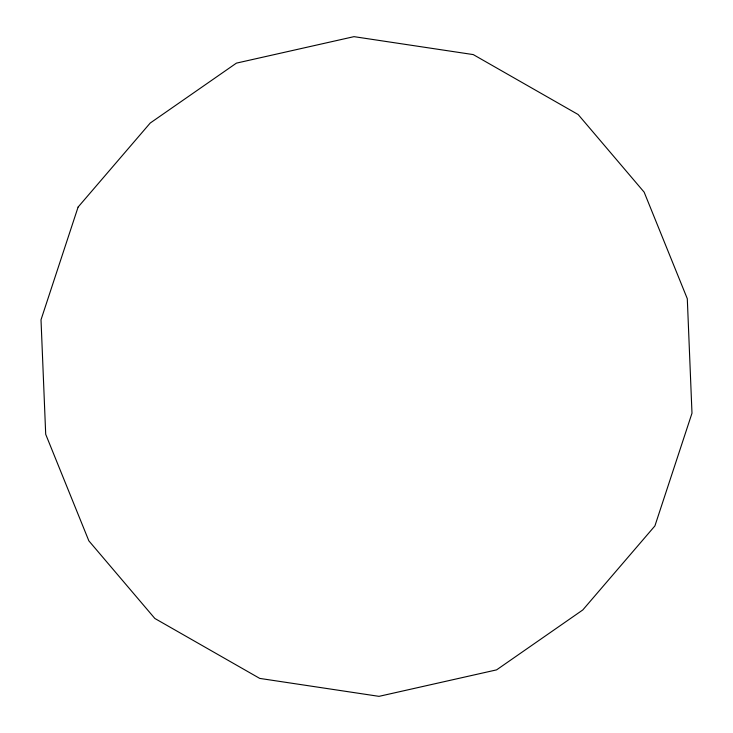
<?xml version="1.0" encoding="UTF-8"?>
<svg xmlns="http://www.w3.org/2000/svg" width="733" height="733" viewBox="0 0 733 733"><rect width="100%" height="100%" fill="white"/><g stroke="black" fill="none" stroke-linecap="round" stroke-linejoin="round"><path stroke-width="1.1" d="M78.092 207.082L41.011 319.79L45.703 434.293L88.849 540.844L154.855 618.478L259.748 678.41L379.007 696.35L496.589 669.87L582.799 609.948L654.908 525.918L691.989 413.21L687.297 298.707L644.151 192.156L578.145 114.522L473.252 54.59L353.993 36.65L236.411 63.13L150.201 123.052L78.092 207.082"/></g></svg>
